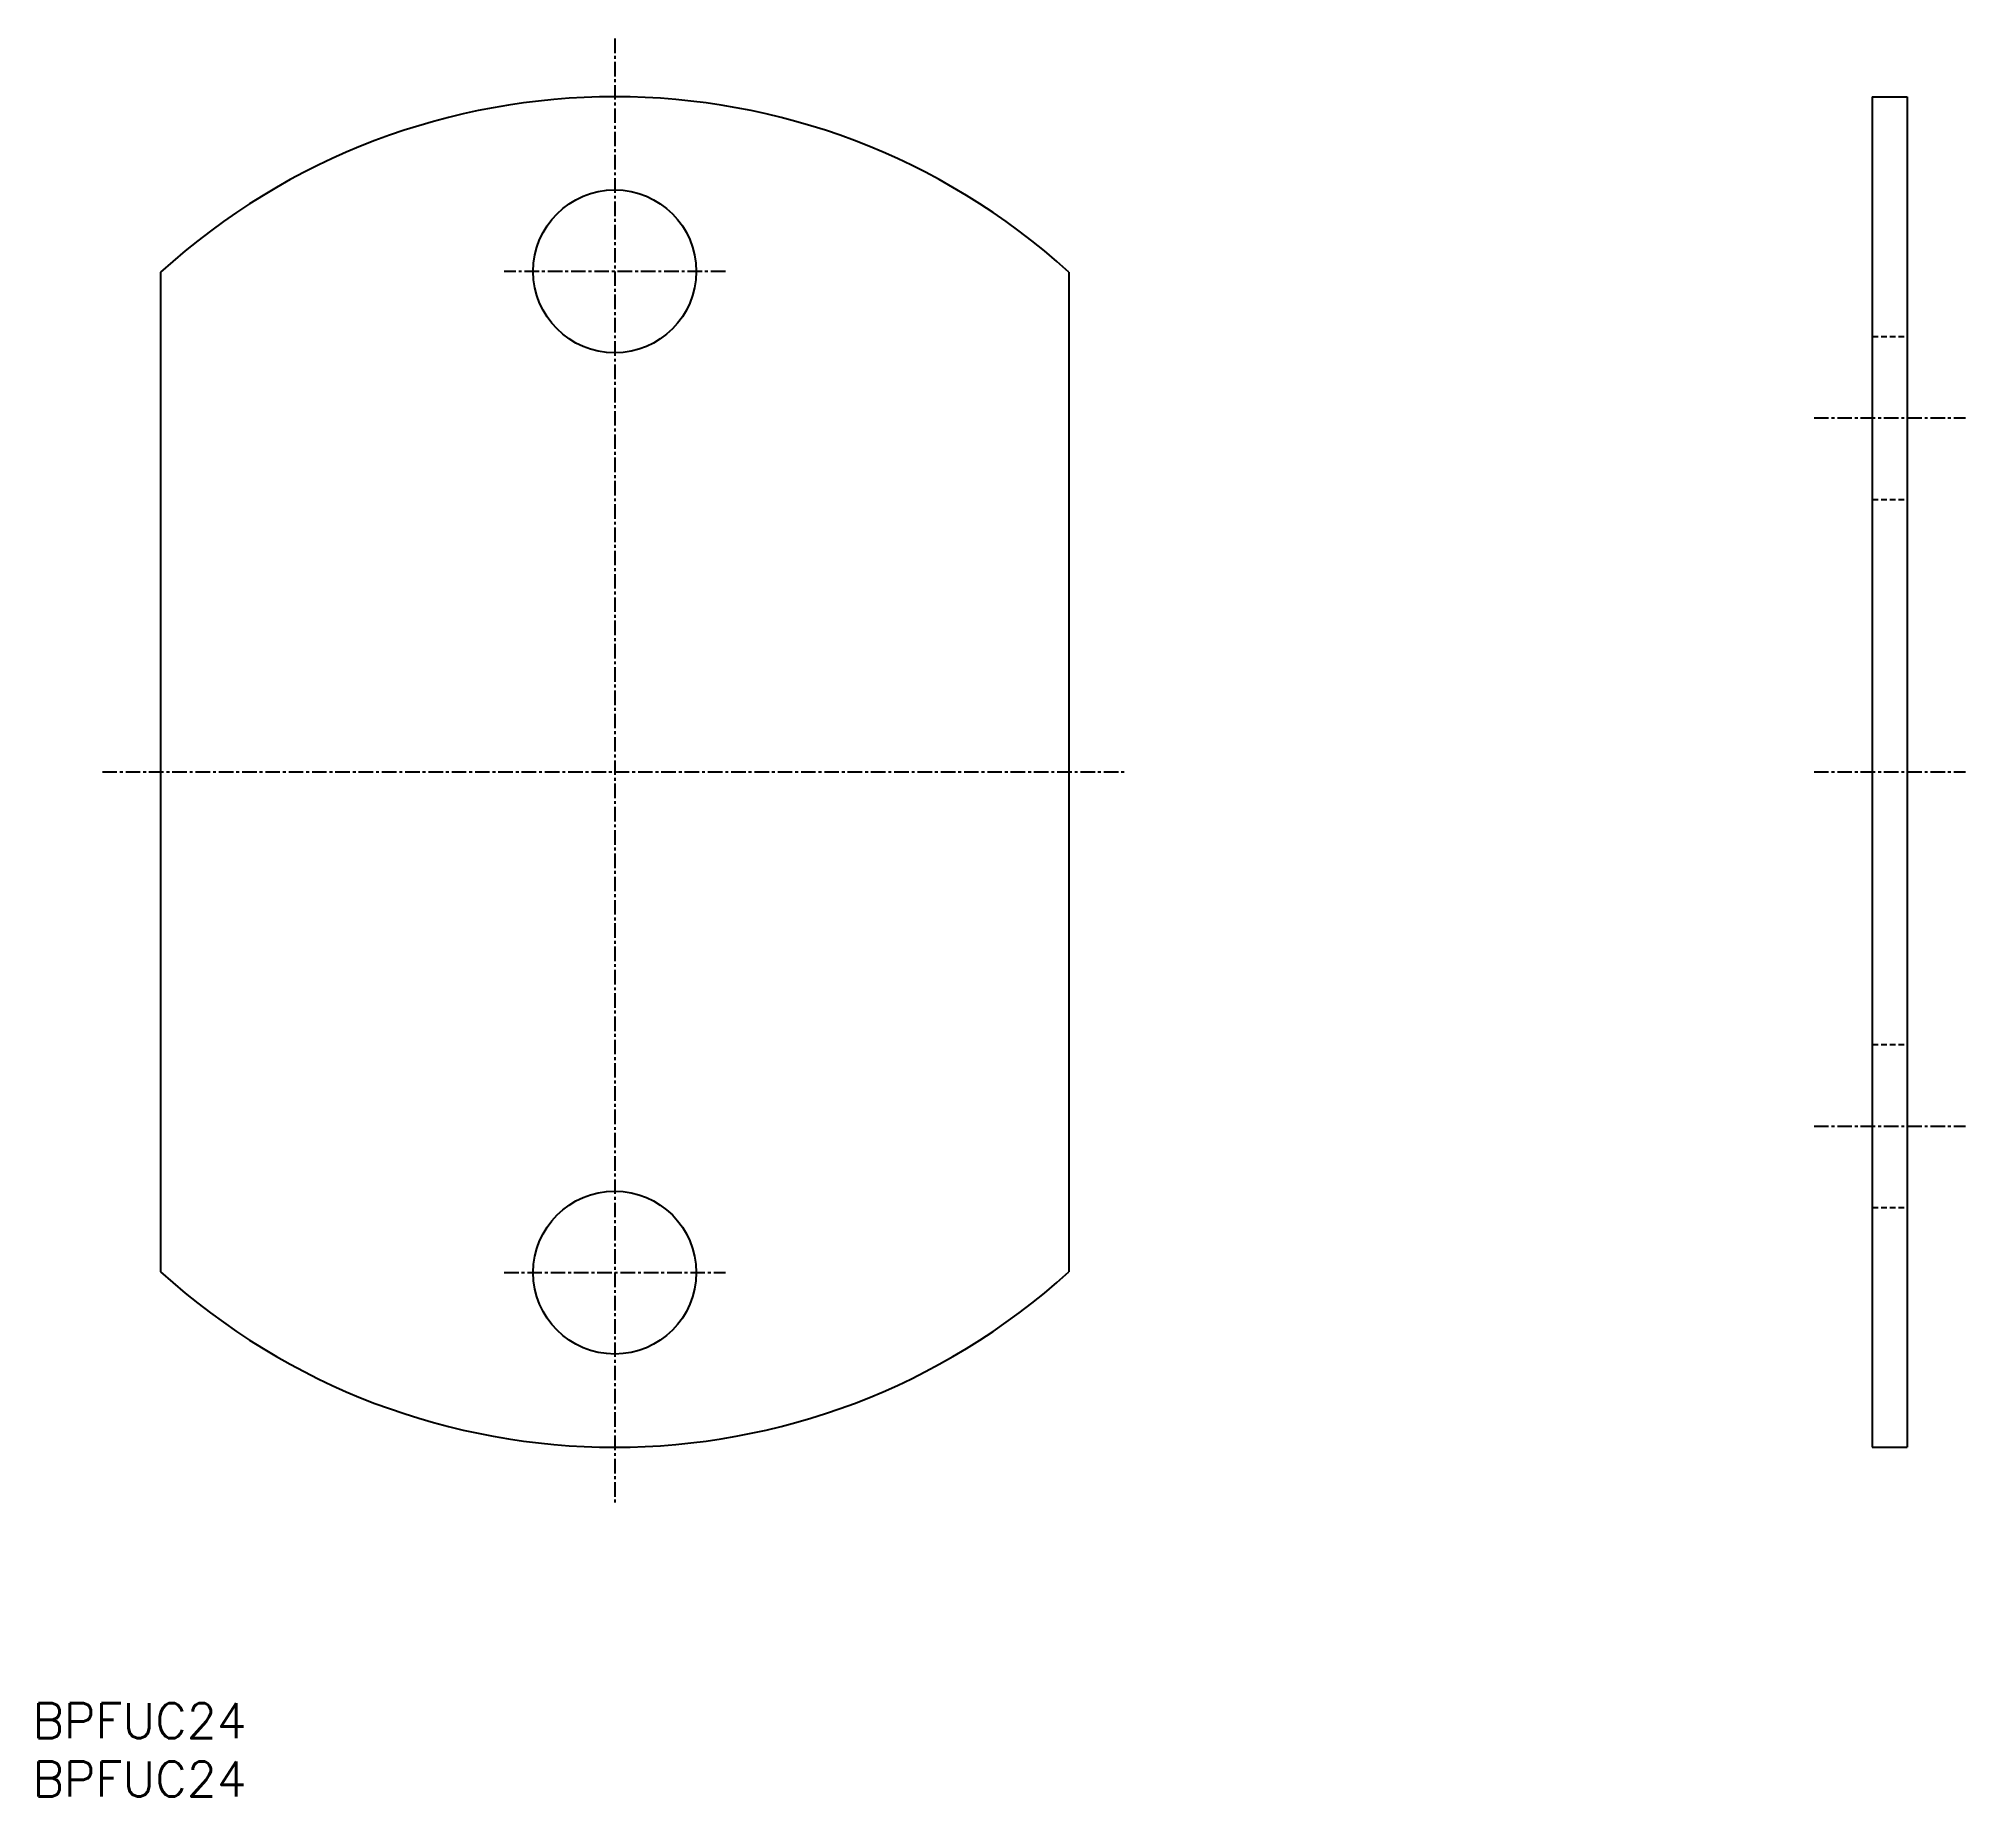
# Model space of a CAD drawing. Extents: x 1 to 166, y 0 to 151.
import ezdxf

# ---------------------------------------------------------------- set-up
doc = ezdxf.new("R2010")
doc.units = 0
doc.linetypes.add('CENTER', pattern=[2, 1.25, -0.25, 0.25, -0.25])
doc.linetypes.add('DASHED', pattern=[0.75, 0.5, -0.25])
doc.layers.get('0').update_dxf_attribs({"linetype": 'CONTINUOUS'})
doc.layers.add('CENTER', color=1, linetype='CENTER')
doc.styles.get("Standard").update_dxf_attribs({"font": 'txt.shx'})

# ---------------------------------------------------------------- blocks, each defined once
blk = doc.blocks.new('*U6')
at = {"color": 7, "linetype": 'CONTINUOUS'}
blk.add_text('BPFUC24', height=3, dxfattribs=at).set_placement((0, 0))
blk = doc.blocks.new('*U7')
at = {"color": 7, "linetype": 'CONTINUOUS'}
blk.add_text('BPFUC24', height=3, dxfattribs=at).set_placement((0, 5))

msp = doc.modelspace()

# ---------------------------------------------------------------- linework, layer by layer
at = {"color": 7, "linetype": 'CONTINUOUS'}
for p, q in [((158, 146), (158, 30)), ((158, 146), (161, 146)), ((161, 146), (161, 30)), ((11, 130.93), (11, 45.07)), ((89, 130.93), (89, 45.07)), ((158, 30), (161, 30))]:
    msp.add_line(p, q, dxfattribs=at)
at = {"color": 3, "linetype": 'DASHED'}
for p, q in [((158, 125.41), (161, 125.41)), ((158, 111.41), (161, 111.41)), ((158, 64.59), (161, 64.59)), ((158, 50.59), (161, 50.59))]:
    msp.add_line(p, q, dxfattribs=at)
at = {"color": 7, "linetype": 'CONTINUOUS'}
for centre in [(50, 131), (50, 45)]:
    msp.add_circle(centre, 7, dxfattribs=at)
for start, end in [(47.7464, 132.2536), (227.7464, 312.2536)]:
    msp.add_arc((50, 88), 58, start, end, dxfattribs=at)
at = {"layer": 'CENTER', "color": 1, "linetype": 'CENTER'}
for p, q in [((50, 151), (50, 25)), ((59.5, 131), (40.5, 131)), ((153, 118.41), (166, 118.41)), ((6, 88), (94, 88)), ((153, 88), (166, 88)), ((153, 57.59), (166, 57.59)), ((40.5, 45), (59.5, 45))]:
    msp.add_line(p, q, dxfattribs=at)

# ---------------------------------------------------------------- block references
at = {"color": 7, "linetype": 'CONTINUOUS'}
for name in ['*U7', '*U6']:
    msp.add_blockref(name, (0, 0), dxfattribs=at)

doc.saveas('drawing.dxf')
